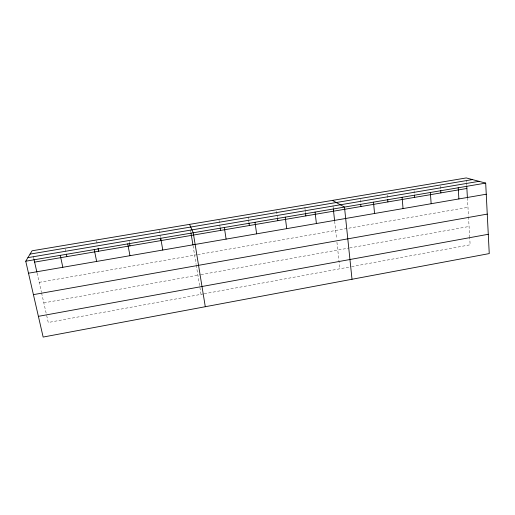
<?xml version="1.0" encoding="UTF-8"?>
<svg xmlns="http://www.w3.org/2000/svg" width="515" height="515" viewBox="0 0 515 515"><rect width="100%" height="100%" fill="white"/><g stroke="black" fill="none" stroke-linecap="round" stroke-linejoin="round"><path stroke-width="0.39" stroke-dasharray="2.58 1.93" d="M203.406 293.911L48.255 322.48L46.485 314.633M204.198 293.762L350.824 266.764M351.61 266.622L470.124 244.799L469.712 237.627M43.827 302.872L200.226 274.772M200.998 274.637L348.874 248.069M349.666 247.927L469.068 226.478M39.185 282.349L196.962 254.745M197.741 254.61L467.968 207.326M33.25 256.077L33.932 259.097M37.074 273.008L41.419 292.23M41.593 292.99L46.305 313.854M65.251 249.118L66.21 253.618M96.537 240.75L97.29 244.483M129.143 241.406L129.419 242.893M159.077 230.302L159.772 234.261M159.914 235.052L160.332 237.434M190.473 229.89L190.859 232.252M193.061 245.674L196.125 264.401M196.254 265.174L201.037 294.348M219.01 220.233L219.609 224.154M219.731 224.939L220.092 227.295M248.166 216.937L248.494 219.281M248.603 220.059L248.932 222.403M276.594 211.356L277.405 217.575M304.854 207.391L305.131 209.714M305.221 210.487L305.498 212.804M332.986 205.794L333.237 208.105M334.66 221.212L336.598 239.095M336.939 242.224L339.823 268.791M360.236 199.627L360.616 203.457M387.312 195.056L387.647 198.874M414.041 190.55L414.33 194.348M440.428 186.095L440.685 189.874M466.403 180.199L466.532 182.452M466.577 183.205L466.706 185.464M467.42 197.895L468.47 216.1M468.521 216.899L469.667 236.829"/><path stroke-width="0.77" d="M25.75 261.214L32.052 250.799L466.275 177.939L485.69 183.102L489.25 253.586L43.144 337.061L25.75 261.214L485.69 183.102M38.393 316.345L488.278 234.286M33.417 294.638L487.261 214.105M28.499 273.207L486.257 194.219M34.614 262.116L466.88 188.471M30.057 254.095L472.442 179.581M27.919 257.635L479.04 181.332M332.4 200.399L344.484 207.082L352.009 279.265M189.565 224.366L193.241 232.767L205.292 306.721M33.932 259.097L36.9 272.235M60.261 255.356L62.83 267.285M66.371 254.371L66.847 256.625M94.251 249.582L96.646 261.446M98.037 248.217L98.635 251.204M129.561 243.64L129.98 245.867M127.739 243.891L129.967 255.698M160.732 238.291L162.798 250.032M160.474 238.226L160.892 240.602M190.988 233.044L192.932 244.889M220.208 228.081L220.568 230.437M224.347 227.488L226.098 239.108M249.048 223.182L249.376 225.525M255.009 222.28L256.618 233.842M277.501 218.354L277.804 220.684M285.252 217.143L286.713 228.647M305.595 213.583L305.871 215.901M315.071 212.077L316.397 223.529M333.321 208.871L334.576 220.446M360.687 204.223L360.912 206.521M373.497 202.157L374.553 213.493M387.711 199.633L387.911 201.925M402.112 197.297L403.039 208.575M414.388 195.108L414.569 197.38M430.347 192.501L431.152 203.728M440.737 190.634L440.892 192.9M458.208 187.769L458.884 198.938M466.751 186.211L467.375 197.11"/></g></svg>
